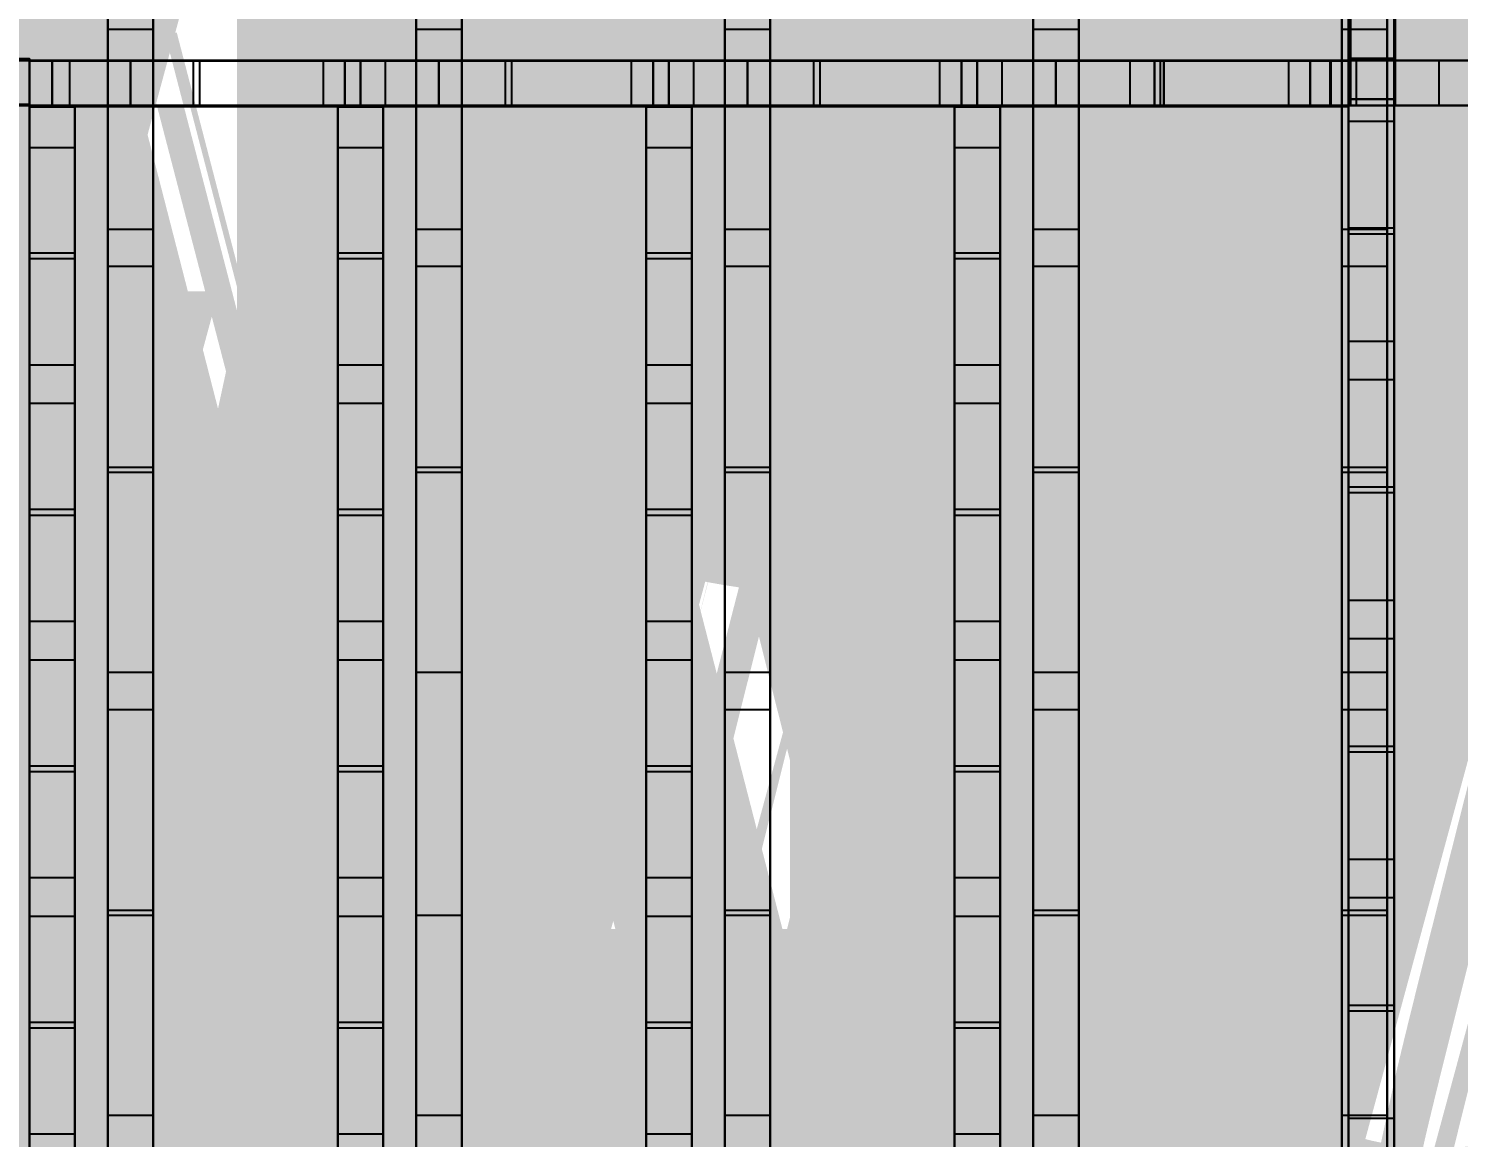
# Model space of a CAD drawing. Header units: inches. Extents: x 29 to 716, y 7 to 470.
# Drawn here: x 198.5 to 309.7, y 203.9 to 290.3 of the extents above; entities that cross this region are included whole.
import ezdxf

# ---------------------------------------------------------------- set-up
doc = ezdxf.new("R2010")
doc.units = ezdxf.units.IN
doc.header["$MEASUREMENT"] = 0
for name, color, linetype in [('FT2', 8, 'CONTINUOUS'), ('RT2', 7, 'CONTINUOUS'), ('W1', 5, 'CONTINUOUS'), ('W2', 5, 'CONTINUOUS')]:
    doc.layers.add(name, color=color, linetype=linetype)

msp = doc.modelspace()

# ---------------------------------------------------------------- linework, layer by layer
at = {"layer": 'FT2'}
for points in [[(304.73, 81.28, 112), (304.73, 344.14, 112), (301.19, 344.14, 112), (301.19, 81.28, 112)], [(301.19, 81.28, 112), (301.19, 344.14, 112), (301.19, 344.14, 110.54), (301.19, 81.28, 110.54)], [(301.19, 81.28, 96), (301.19, 344.14, 96), (304.73, 344.14, 96), (304.73, 81.28, 96)], [(301.19, 81.28, 96), (301.19, 81.28, 97.46), (301.19, 344.14, 97.46), (301.19, 344.14, 96)], [(304.73, 81.28, 112), (304.73, 81.28, 110.54), (304.73, 344.14, 110.54), (304.73, 344.14, 112)], [(304.73, 81.28, 96), (304.73, 344.14, 96), (304.73, 344.14, 97.46), (304.73, 81.28, 97.46)], [(304.73, 287.96, 112), (304.73, 295.48, 96.64), (301.19, 295.48, 96.64), (301.19, 287.96, 112)], [(301.19, 287.96, 112), (301.19, 295.48, 96.64), (301.19, 294.17, 96), (301.19, 286.65, 111.36)], [(304.73, 287.96, 112), (304.73, 286.65, 111.36), (304.73, 294.17, 96), (304.73, 295.48, 96.64)], [(141.89, 284.35, 112), (198.53, 284.35, 112), (198.53, 287.9, 112), (141.89, 287.9, 112)], [(141.89, 287.9, 112), (198.53, 287.9, 112), (198.53, 287.9, 110.54), (141.89, 287.9, 110.54)], [(141.89, 287.9, 96), (198.53, 287.9, 96), (198.53, 284.35, 96), (141.89, 284.35, 96)], [(141.89, 287.9, 96), (141.89, 287.9, 97.46), (198.53, 287.9, 97.46), (198.53, 287.9, 96)], [(198.53, 287.9, 96.04), (197.07, 287.9, 96.04), (197.07, 287.9, 111.96), (198.53, 287.9, 111.96)], [(198.53, 287.9, 96.04), (198.53, 287.9, 111.96), (198.53, 284.35, 111.96), (198.53, 284.35, 96.04)], [(198.53, 284.19, 112), (301.19, 284.19, 112), (301.19, 287.74, 112), (198.53, 287.74, 112)], [(198.53, 287.74, 112), (301.19, 287.74, 112), (301.19, 287.74, 110.54), (198.53, 287.74, 110.54)], [(198.53, 287.74, 96), (301.19, 287.74, 96), (301.19, 284.19, 96), (198.53, 284.19, 96)], [(198.53, 287.74, 96), (198.53, 287.74, 97.46), (301.19, 287.74, 97.46), (301.19, 287.74, 96)], [(198.53, 284.19, 96.04), (198.53, 284.19, 111.96), (198.53, 287.74, 111.96), (198.53, 287.74, 96.04)], [(198.53, 287.74, 96.04), (198.53, 287.74, 111.96), (199.99, 287.74, 111.96), (199.99, 287.74, 96.04)], [(201.66, 287.74, 112), (211.3, 287.74, 96.78), (210.07, 287.74, 96), (200.43, 287.74, 111.22)], [(201.66, 284.19, 112), (211.3, 284.19, 96.78), (211.3, 287.74, 96.78), (201.66, 287.74, 112)], [(211.77, 284.19, 96.78), (221.41, 284.19, 112), (221.41, 287.74, 112), (211.77, 287.74, 96.78)], [(211.77, 287.74, 96.78), (221.41, 287.74, 112), (222.64, 287.74, 111.22), (213, 287.74, 96)], [(223.08, 287.74, 111.96), (223.08, 287.74, 96.04), (223.08, 284.19, 96.04), (223.08, 284.19, 111.96)], [(223.08, 287.74, 111.96), (224.54, 287.74, 111.96), (224.54, 287.74, 96.04), (223.08, 287.74, 96.04)], [(226.22, 287.74, 112), (235.57, 287.74, 96.76), (234.33, 287.74, 96), (224.98, 287.74, 111.24)], [(226.22, 284.19, 112), (235.57, 284.19, 96.76), (235.57, 287.74, 96.76), (226.22, 287.74, 112)], [(236.05, 284.19, 96.76), (245.39, 284.19, 112), (245.39, 287.74, 112), (236.05, 287.74, 96.76)], [(236.05, 287.74, 96.76), (245.39, 287.74, 112), (246.64, 287.74, 111.24), (237.29, 287.74, 96)], [(247.08, 287.74, 111.96), (247.08, 287.74, 96.04), (247.08, 284.19, 96.04), (247.08, 284.19, 111.96)], [(247.08, 287.74, 111.96), (248.54, 287.74, 111.96), (248.54, 287.74, 96.04), (247.08, 287.74, 96.04)], [(250.22, 287.74, 112), (259.57, 287.74, 96.76), (258.33, 287.74, 96), (248.98, 287.74, 111.24)], [(250.22, 284.19, 112), (259.57, 284.19, 96.76), (259.57, 287.74, 96.76), (250.22, 287.74, 112)], [(260.05, 284.19, 96.76), (269.39, 284.19, 112), (269.39, 287.74, 112), (260.05, 287.74, 96.76)], [(260.05, 287.74, 96.76), (269.39, 287.74, 112), (270.64, 287.74, 111.24), (261.29, 287.74, 96)], [(271.08, 287.74, 111.96), (271.08, 287.74, 96.04), (271.08, 284.19, 96.04), (271.08, 284.19, 111.96)], [(271.08, 287.74, 111.96), (272.54, 287.74, 111.96), (272.54, 287.74, 96.04), (271.08, 287.74, 96.04)], [(274.2, 287.74, 112), (284.2, 287.74, 96.8), (282.98, 287.74, 96), (272.98, 287.74, 111.2)], [(274.2, 284.19, 112), (284.2, 284.19, 96.8), (284.2, 287.74, 96.8), (274.2, 287.74, 112)], [(286.1, 287.74, 96.04), (284.64, 287.74, 96.04), (284.64, 287.74, 111.96), (286.1, 287.74, 111.96)], [(286.1, 287.74, 96.04), (286.1, 287.74, 111.96), (286.1, 284.19, 111.96), (286.1, 284.19, 96.04)], [(286.54, 284.19, 96.8), (296.54, 284.19, 112), (296.54, 287.74, 112), (286.54, 287.74, 96.8)], [(286.54, 287.74, 96.8), (296.54, 287.74, 112), (297.76, 287.74, 111.2), (287.76, 287.74, 96)], [(298.2, 287.74, 111.96), (298.2, 287.74, 96.04), (298.2, 284.19, 96.04), (298.2, 284.19, 111.96)], [(298.2, 287.74, 111.96), (299.66, 287.74, 111.96), (299.66, 287.74, 96.04), (298.2, 287.74, 96.04)], [(301.19, 287.74, 96.04), (299.73, 287.74, 96.04), (299.73, 287.74, 111.96), (301.19, 287.74, 111.96)], [(301.19, 287.74, 96.04), (301.19, 287.74, 111.96), (301.19, 284.19, 111.96), (301.19, 284.19, 96.04)], [(301.19, 284.75, 111.96), (301.19, 286.2, 111.96), (301.19, 286.2, 96.04), (301.19, 284.75, 96.04)], [(304.73, 284.75, 111.96), (304.73, 284.75, 96.04), (304.73, 286.2, 96.04), (304.73, 286.2, 111.96)], [(141.89, 284.35, 112), (141.89, 284.35, 110.54), (198.53, 284.35, 110.54), (198.53, 284.35, 112)], [(141.89, 284.35, 96), (198.53, 284.35, 96), (198.53, 284.35, 97.46), (141.89, 284.35, 97.46)], [(198.53, 284.35, 96.04), (198.53, 284.35, 111.96), (197.07, 284.35, 111.96), (197.07, 284.35, 96.04)], [(198.53, 284.19, 112), (198.53, 284.19, 110.54), (301.19, 284.19, 110.54), (301.19, 284.19, 112)], [(198.53, 284.19, 96), (301.19, 284.19, 96), (301.19, 284.19, 97.46), (198.53, 284.19, 97.46)], [(198.53, 284.19, 96.04), (199.99, 284.19, 96.04), (199.99, 284.19, 111.96), (198.53, 284.19, 111.96)], [(202.07, 81.28, 112), (202.07, 284.16, 112), (198.53, 284.16, 112), (198.53, 81.28, 112)], [(198.53, 81.28, 112), (198.53, 284.16, 112), (198.53, 284.16, 110.54), (198.53, 81.28, 110.54)], [(198.53, 81.28, 96), (198.53, 284.16, 96), (202.07, 284.16, 96), (202.07, 81.28, 96)], [(198.53, 81.28, 96), (198.53, 81.28, 97.46), (198.53, 284.16, 97.46), (198.53, 284.16, 96)], [(198.53, 284.16, 96.04), (198.53, 284.16, 111.96), (202.07, 284.16, 111.96), (202.07, 284.16, 96.04)], [(198.53, 284.16, 96.04), (198.53, 282.7, 96.04), (198.53, 282.7, 111.96), (198.53, 284.16, 111.96)], [(201.66, 284.19, 112), (200.43, 284.19, 111.22), (210.07, 284.19, 96), (211.3, 284.19, 96.78)], [(202.07, 81.28, 112), (202.07, 81.28, 110.54), (202.07, 284.16, 110.54), (202.07, 284.16, 112)], [(202.07, 81.28, 96), (202.07, 284.16, 96), (202.07, 284.16, 97.46), (202.07, 81.28, 97.46)], [(202.07, 284.16, 96.04), (202.07, 284.16, 111.96), (202.07, 282.7, 111.96), (202.07, 282.7, 96.04)], [(211.77, 284.19, 96.78), (213, 284.19, 96), (222.64, 284.19, 111.22), (221.41, 284.19, 112)], [(226.07, 81.28, 112), (226.07, 284.16, 112), (222.53, 284.16, 112), (222.53, 81.28, 112)], [(222.53, 81.28, 112), (222.53, 284.16, 112), (222.53, 284.16, 110.54), (222.53, 81.28, 110.54)], [(222.53, 81.28, 96), (222.53, 284.16, 96), (226.07, 284.16, 96), (226.07, 81.28, 96)], [(222.53, 81.28, 96), (222.53, 81.28, 97.46), (222.53, 284.16, 97.46), (222.53, 284.16, 96)], [(222.53, 284.16, 96.04), (222.53, 284.16, 111.96), (226.07, 284.16, 111.96), (226.07, 284.16, 96.04)], [(222.53, 284.16, 96.04), (222.53, 282.7, 96.04), (222.53, 282.7, 111.96), (222.53, 284.16, 111.96)], [(223.08, 284.19, 111.96), (223.08, 284.19, 96.04), (224.54, 284.19, 96.04), (224.54, 284.19, 111.96)], [(226.22, 284.19, 112), (224.98, 284.19, 111.24), (234.33, 284.19, 96), (235.57, 284.19, 96.76)], [(226.07, 81.28, 112), (226.07, 81.28, 110.54), (226.07, 284.16, 110.54), (226.07, 284.16, 112)], [(226.07, 81.28, 96), (226.07, 284.16, 96), (226.07, 284.16, 97.46), (226.07, 81.28, 97.46)], [(226.07, 284.16, 96.04), (226.07, 284.16, 111.96), (226.07, 282.7, 111.96), (226.07, 282.7, 96.04)], [(236.05, 284.19, 96.76), (237.29, 284.19, 96), (246.64, 284.19, 111.24), (245.39, 284.19, 112)], [(250.07, 81.28, 112), (250.07, 284.16, 112), (246.53, 284.16, 112), (246.53, 81.28, 112)], [(246.53, 81.28, 112), (246.53, 284.16, 112), (246.53, 284.16, 110.54), (246.53, 81.28, 110.54)], [(246.53, 81.28, 96), (246.53, 284.16, 96), (250.07, 284.16, 96), (250.07, 81.28, 96)], [(246.53, 81.28, 96), (246.53, 81.28, 97.46), (246.53, 284.16, 97.46), (246.53, 284.16, 96)], [(246.53, 284.16, 96.04), (246.53, 284.16, 111.96), (250.07, 284.16, 111.96), (250.07, 284.16, 96.04)], [(246.53, 284.16, 96.04), (246.53, 282.7, 96.04), (246.53, 282.7, 111.96), (246.53, 284.16, 111.96)], [(247.08, 284.19, 111.96), (247.08, 284.19, 96.04), (248.54, 284.19, 96.04), (248.54, 284.19, 111.96)], [(250.22, 284.19, 112), (248.98, 284.19, 111.24), (258.33, 284.19, 96), (259.57, 284.19, 96.76)], [(250.07, 81.28, 112), (250.07, 81.28, 110.54), (250.07, 284.16, 110.54), (250.07, 284.16, 112)], [(250.07, 81.28, 96), (250.07, 284.16, 96), (250.07, 284.16, 97.46), (250.07, 81.28, 97.46)], [(250.07, 284.16, 96.04), (250.07, 284.16, 111.96), (250.07, 282.7, 111.96), (250.07, 282.7, 96.04)], [(260.05, 284.19, 96.76), (261.29, 284.19, 96), (270.64, 284.19, 111.24), (269.39, 284.19, 112)], [(274.07, 81.28, 112), (274.07, 284.16, 112), (270.53, 284.16, 112), (270.53, 81.28, 112)], [(270.53, 81.28, 112), (270.53, 284.16, 112), (270.53, 284.16, 110.54), (270.53, 81.28, 110.54)], [(270.53, 81.28, 96), (270.53, 284.16, 96), (274.07, 284.16, 96), (274.07, 81.28, 96)], [(270.53, 81.28, 96), (270.53, 81.28, 97.46), (270.53, 284.16, 97.46), (270.53, 284.16, 96)], [(270.53, 284.16, 96.04), (270.53, 284.16, 111.96), (274.07, 284.16, 111.96), (274.07, 284.16, 96.04)], [(270.53, 284.16, 96.04), (270.53, 282.7, 96.04), (270.53, 282.7, 111.96), (270.53, 284.16, 111.96)], [(271.08, 284.19, 111.96), (271.08, 284.19, 96.04), (272.54, 284.19, 96.04), (272.54, 284.19, 111.96)], [(274.2, 284.19, 112), (272.98, 284.19, 111.2), (282.98, 284.19, 96), (284.2, 284.19, 96.8)], [(274.07, 81.28, 112), (274.07, 81.28, 110.54), (274.07, 284.16, 110.54), (274.07, 284.16, 112)], [(274.07, 81.28, 96), (274.07, 284.16, 96), (274.07, 284.16, 97.46), (274.07, 81.28, 97.46)], [(274.07, 284.16, 96.04), (274.07, 284.16, 111.96), (274.07, 282.7, 111.96), (274.07, 282.7, 96.04)], [(286.1, 284.19, 96.04), (286.1, 284.19, 111.96), (284.64, 284.19, 111.96), (284.64, 284.19, 96.04)], [(286.54, 284.19, 96.8), (287.76, 284.19, 96), (297.76, 284.19, 111.2), (296.54, 284.19, 112)], [(298.2, 284.19, 111.96), (298.2, 284.19, 96.04), (299.66, 284.19, 96.04), (299.66, 284.19, 111.96)], [(301.19, 284.19, 96.04), (301.19, 284.19, 111.96), (299.73, 284.19, 111.96), (299.73, 284.19, 96.04)], [(301.19, 284.75, 111.96), (301.19, 284.75, 96.04), (304.73, 284.75, 96.04), (304.73, 284.75, 111.96)], [(301.19, 274.74, 96.69), (301.19, 283.02, 112), (301.19, 284.3, 111.31), (301.19, 276.02, 96)], [(304.73, 274.74, 96.69), (304.73, 276.02, 96), (304.73, 284.3, 111.31), (304.73, 283.02, 112)], [(304.73, 274.74, 96.69), (304.73, 283.02, 112), (301.19, 283.02, 112), (301.19, 274.74, 96.69)], [(198.53, 272.8, 96.69), (198.53, 280.97, 112), (198.53, 282.25, 111.31), (198.53, 274.08, 96)], [(202.07, 272.8, 96.69), (202.07, 274.08, 96), (202.07, 282.25, 111.31), (202.07, 280.97, 112)], [(222.53, 272.8, 96.69), (222.53, 280.97, 112), (222.53, 282.25, 111.31), (222.53, 274.08, 96)], [(226.07, 272.8, 96.69), (226.07, 274.08, 96), (226.07, 282.25, 111.31), (226.07, 280.97, 112)], [(246.53, 272.8, 96.69), (246.53, 280.97, 112), (246.53, 282.25, 111.31), (246.53, 274.08, 96)], [(250.07, 272.8, 96.69), (250.07, 274.08, 96), (250.07, 282.25, 111.31), (250.07, 280.97, 112)], [(270.53, 272.8, 96.69), (270.53, 280.97, 112), (270.53, 282.25, 111.31), (270.53, 274.08, 96)], [(274.07, 272.8, 96.69), (274.07, 274.08, 96), (274.07, 282.25, 111.31), (274.07, 280.97, 112)], [(202.07, 272.8, 96.69), (202.07, 280.97, 112), (198.53, 280.97, 112), (198.53, 272.8, 96.69)], [(226.07, 272.8, 96.69), (226.07, 280.97, 112), (222.53, 280.97, 112), (222.53, 272.8, 96.69)], [(250.07, 272.8, 96.69), (250.07, 280.97, 112), (246.53, 280.97, 112), (246.53, 272.8, 96.69)], [(274.07, 272.8, 96.69), (274.07, 280.97, 112), (270.53, 280.97, 112), (270.53, 272.8, 96.69)], [(304.73, 265.93, 112), (304.73, 274.26, 96.7), (301.19, 274.26, 96.7), (301.19, 265.93, 112)], [(301.19, 265.93, 112), (301.19, 274.26, 96.7), (301.19, 272.98, 96), (301.19, 264.65, 111.3)], [(304.73, 265.93, 112), (304.73, 264.65, 111.3), (304.73, 272.98, 96), (304.73, 274.26, 96.7)], [(202.07, 264.09, 112), (202.07, 272.32, 96.69), (198.53, 272.32, 96.69), (198.53, 264.09, 112)], [(198.53, 264.09, 112), (198.53, 272.32, 96.69), (198.53, 271.03, 96), (198.53, 262.81, 111.31)], [(202.07, 264.09, 112), (202.07, 262.81, 111.31), (202.07, 271.03, 96), (202.07, 272.32, 96.69)], [(226.07, 264.09, 112), (226.07, 272.32, 96.69), (222.53, 272.32, 96.69), (222.53, 264.09, 112)], [(222.53, 264.09, 112), (222.53, 272.32, 96.69), (222.53, 271.03, 96), (222.53, 262.81, 111.31)], [(226.07, 264.09, 112), (226.07, 262.81, 111.31), (226.07, 271.03, 96), (226.07, 272.32, 96.69)], [(250.07, 264.09, 112), (250.07, 272.32, 96.69), (246.53, 272.32, 96.69), (246.53, 264.09, 112)], [(246.53, 264.09, 112), (246.53, 272.32, 96.69), (246.53, 271.03, 96), (246.53, 262.81, 111.31)], [(250.07, 264.09, 112), (250.07, 262.81, 111.31), (250.07, 271.03, 96), (250.07, 272.32, 96.69)], [(274.07, 264.09, 112), (274.07, 272.32, 96.69), (270.53, 272.32, 96.69), (270.53, 264.09, 112)], [(270.53, 264.09, 112), (270.53, 272.32, 96.69), (270.53, 271.03, 96), (270.53, 262.81, 111.31)], [(274.07, 264.09, 112), (274.07, 262.81, 111.31), (274.07, 271.03, 96), (274.07, 272.32, 96.69)], [(301.19, 254.57, 96.7), (301.19, 262.91, 112), (301.19, 264.18, 111.3), (301.19, 255.85, 96)], [(304.73, 254.57, 96.7), (304.73, 255.85, 96), (304.73, 264.18, 111.3), (304.73, 262.91, 112)], [(304.73, 254.57, 96.7), (304.73, 262.91, 112), (301.19, 262.91, 112), (301.19, 254.57, 96.7)], [(198.53, 252.83, 96.69), (198.53, 261.06, 112), (198.53, 262.34, 111.31), (198.53, 254.11, 96)], [(202.07, 252.83, 96.69), (202.07, 254.11, 96), (202.07, 262.34, 111.31), (202.07, 261.06, 112)], [(222.53, 252.83, 96.69), (222.53, 261.06, 112), (222.53, 262.34, 111.31), (222.53, 254.11, 96)], [(226.07, 252.83, 96.69), (226.07, 254.11, 96), (226.07, 262.34, 111.31), (226.07, 261.06, 112)], [(246.53, 252.83, 96.69), (246.53, 261.06, 112), (246.53, 262.34, 111.31), (246.53, 254.11, 96)], [(250.07, 252.83, 96.69), (250.07, 254.11, 96), (250.07, 262.34, 111.31), (250.07, 261.06, 112)], [(270.53, 252.83, 96.69), (270.53, 261.06, 112), (270.53, 262.34, 111.31), (270.53, 254.11, 96)], [(274.07, 252.83, 96.69), (274.07, 254.11, 96), (274.07, 262.34, 111.31), (274.07, 261.06, 112)], [(202.07, 252.83, 96.69), (202.07, 261.06, 112), (198.53, 261.06, 112), (198.53, 252.83, 96.69)], [(226.07, 252.83, 96.69), (226.07, 261.06, 112), (222.53, 261.06, 112), (222.53, 252.83, 96.69)], [(250.07, 252.83, 96.69), (250.07, 261.06, 112), (246.53, 261.06, 112), (246.53, 252.83, 96.69)], [(274.07, 252.83, 96.69), (274.07, 261.06, 112), (270.53, 261.06, 112), (270.53, 252.83, 96.69)], [(304.73, 245.76, 112), (304.73, 254.1, 96.7), (301.19, 254.1, 96.7), (301.19, 245.76, 112)], [(301.19, 245.76, 112), (301.19, 254.1, 96.7), (301.19, 252.82, 96), (301.19, 244.48, 111.3)], [(304.73, 245.76, 112), (304.73, 244.48, 111.3), (304.73, 252.82, 96), (304.73, 254.1, 96.7)], [(202.07, 244.13, 112), (202.07, 252.36, 96.69), (198.53, 252.36, 96.69), (198.53, 244.13, 112)], [(198.53, 244.13, 112), (198.53, 252.36, 96.69), (198.53, 251.07, 96), (198.53, 242.85, 111.31)], [(202.07, 244.13, 112), (202.07, 242.85, 111.31), (202.07, 251.07, 96), (202.07, 252.36, 96.69)], [(226.07, 244.13, 112), (226.07, 252.36, 96.69), (222.53, 252.36, 96.69), (222.53, 244.13, 112)], [(222.53, 244.13, 112), (222.53, 252.36, 96.69), (222.53, 251.07, 96), (222.53, 242.85, 111.31)], [(226.07, 244.13, 112), (226.07, 242.85, 111.31), (226.07, 251.07, 96), (226.07, 252.36, 96.69)], [(250.07, 244.13, 112), (250.07, 252.36, 96.69), (246.53, 252.36, 96.69), (246.53, 244.13, 112)], [(246.53, 244.13, 112), (246.53, 252.36, 96.69), (246.53, 251.07, 96), (246.53, 242.85, 111.31)], [(250.07, 244.13, 112), (250.07, 242.85, 111.31), (250.07, 251.07, 96), (250.07, 252.36, 96.69)], [(274.07, 244.13, 112), (274.07, 252.36, 96.69), (270.53, 252.36, 96.69), (270.53, 244.13, 112)], [(270.53, 244.13, 112), (270.53, 252.36, 96.69), (270.53, 251.07, 96), (270.53, 242.85, 111.31)], [(274.07, 244.13, 112), (274.07, 242.85, 111.31), (274.07, 251.07, 96), (274.07, 252.36, 96.69)], [(301.19, 234.4, 96.7), (301.19, 242.74, 112), (301.19, 244.01, 111.3), (301.19, 235.68, 96)], [(304.73, 234.4, 96.7), (304.73, 235.68, 96), (304.73, 244.01, 111.3), (304.73, 242.74, 112)], [(304.73, 234.4, 96.7), (304.73, 242.74, 112), (301.19, 242.74, 112), (301.19, 234.4, 96.7)], [(198.53, 232.86, 96.69), (198.53, 241.09, 112), (198.53, 242.38, 111.31), (198.53, 234.15, 96)], [(202.07, 232.86, 96.69), (202.07, 234.15, 96), (202.07, 242.38, 111.31), (202.07, 241.09, 112)], [(222.53, 232.86, 96.69), (222.53, 241.09, 112), (222.53, 242.38, 111.31), (222.53, 234.15, 96)], [(226.07, 232.86, 96.69), (226.07, 234.15, 96), (226.07, 242.38, 111.31), (226.07, 241.09, 112)], [(246.53, 232.86, 96.69), (246.53, 241.09, 112), (246.53, 242.38, 111.31), (246.53, 234.15, 96)], [(250.07, 232.86, 96.69), (250.07, 234.15, 96), (250.07, 242.38, 111.31), (250.07, 241.09, 112)], [(270.53, 232.86, 96.69), (270.53, 241.09, 112), (270.53, 242.38, 111.31), (270.53, 234.15, 96)], [(274.07, 232.86, 96.69), (274.07, 234.15, 96), (274.07, 242.38, 111.31), (274.07, 241.09, 112)], [(202.07, 232.86, 96.69), (202.07, 241.09, 112), (198.53, 241.09, 112), (198.53, 232.86, 96.69)], [(226.07, 232.86, 96.69), (226.07, 241.09, 112), (222.53, 241.09, 112), (222.53, 232.86, 96.69)], [(250.07, 232.86, 96.69), (250.07, 241.09, 112), (246.53, 241.09, 112), (246.53, 232.86, 96.69)], [(274.07, 232.86, 96.69), (274.07, 241.09, 112), (270.53, 241.09, 112), (270.53, 232.86, 96.69)], [(304.73, 225.59, 112), (304.73, 233.93, 96.7), (301.19, 233.93, 96.7), (301.19, 225.59, 112)], [(301.19, 225.59, 112), (301.19, 233.93, 96.7), (301.19, 232.65, 96), (301.19, 224.31, 111.3)], [(304.73, 225.59, 112), (304.73, 224.31, 111.3), (304.73, 232.65, 96), (304.73, 233.93, 96.7)], [(202.07, 224.16, 112), (202.07, 232.39, 96.69), (198.53, 232.39, 96.69), (198.53, 224.16, 112)], [(198.53, 224.16, 112), (198.53, 232.39, 96.69), (198.53, 231.11, 96), (198.53, 222.88, 111.31)], [(202.07, 224.16, 112), (202.07, 222.88, 111.31), (202.07, 231.11, 96), (202.07, 232.39, 96.69)], [(226.07, 224.16, 112), (226.07, 232.39, 96.69), (222.53, 232.39, 96.69), (222.53, 224.16, 112)], [(222.53, 224.16, 112), (222.53, 232.39, 96.69), (222.53, 231.11, 96), (222.53, 222.88, 111.31)], [(226.07, 224.16, 112), (226.07, 222.88, 111.31), (226.07, 231.11, 96), (226.07, 232.39, 96.69)], [(250.07, 224.16, 112), (250.07, 232.39, 96.69), (246.53, 232.39, 96.69), (246.53, 224.16, 112)], [(246.53, 224.16, 112), (246.53, 232.39, 96.69), (246.53, 231.11, 96), (246.53, 222.88, 111.31)], [(250.07, 224.16, 112), (250.07, 222.88, 111.31), (250.07, 231.11, 96), (250.07, 232.39, 96.69)], [(274.07, 224.16, 112), (274.07, 232.39, 96.69), (270.53, 232.39, 96.69), (270.53, 224.16, 112)], [(270.53, 224.16, 112), (270.53, 232.39, 96.69), (270.53, 231.11, 96), (270.53, 222.88, 111.31)], [(274.07, 224.16, 112), (274.07, 222.88, 111.31), (274.07, 231.11, 96), (274.07, 232.39, 96.69)], [(301.19, 214.23, 96.7), (301.19, 222.57, 112), (301.19, 223.84, 111.3), (301.19, 215.51, 96)], [(304.73, 214.23, 96.7), (304.73, 215.51, 96), (304.73, 223.84, 111.3), (304.73, 222.57, 112)], [(304.73, 214.23, 96.7), (304.73, 222.57, 112), (301.19, 222.57, 112), (301.19, 214.23, 96.7)], [(198.53, 212.9, 96.69), (198.53, 221.13, 112), (198.53, 222.41, 111.31), (198.53, 214.18, 96)], [(202.07, 212.9, 96.69), (202.07, 214.18, 96), (202.07, 222.41, 111.31), (202.07, 221.13, 112)], [(222.53, 212.9, 96.69), (222.53, 221.13, 112), (222.53, 222.41, 111.31), (222.53, 214.18, 96)], [(226.07, 212.9, 96.69), (226.07, 214.18, 96), (226.07, 222.41, 111.31), (226.07, 221.13, 112)], [(246.53, 212.9, 96.69), (246.53, 221.13, 112), (246.53, 222.41, 111.31), (246.53, 214.18, 96)], [(250.07, 212.9, 96.69), (250.07, 214.18, 96), (250.07, 222.41, 111.31), (250.07, 221.13, 112)], [(270.53, 212.9, 96.69), (270.53, 221.13, 112), (270.53, 222.41, 111.31), (270.53, 214.18, 96)], [(274.07, 212.9, 96.69), (274.07, 214.18, 96), (274.07, 222.41, 111.31), (274.07, 221.13, 112)], [(202.07, 212.9, 96.69), (202.07, 221.13, 112), (198.53, 221.13, 112), (198.53, 212.9, 96.69)], [(226.07, 212.9, 96.69), (226.07, 221.13, 112), (222.53, 221.13, 112), (222.53, 212.9, 96.69)], [(250.07, 212.9, 96.69), (250.07, 221.13, 112), (246.53, 221.13, 112), (246.53, 212.9, 96.69)], [(274.07, 212.9, 96.69), (274.07, 221.13, 112), (270.53, 221.13, 112), (270.53, 212.9, 96.69)], [(304.73, 205.42, 112), (304.73, 213.76, 96.7), (301.19, 213.76, 96.7), (301.19, 205.42, 112)], [(301.19, 205.42, 112), (301.19, 213.76, 96.7), (301.19, 212.48, 96), (301.19, 204.14, 111.3)], [(304.73, 205.42, 112), (304.73, 204.14, 111.3), (304.73, 212.48, 96), (304.73, 213.76, 96.7)], [(202.07, 204.2, 112), (202.07, 212.43, 96.69), (198.53, 212.43, 96.69), (198.53, 204.2, 112)], [(198.53, 204.2, 112), (198.53, 212.43, 96.69), (198.53, 211.14, 96), (198.53, 202.92, 111.31)], [(202.07, 204.2, 112), (202.07, 202.92, 111.31), (202.07, 211.14, 96), (202.07, 212.43, 96.69)], [(226.07, 204.2, 112), (226.07, 212.43, 96.69), (222.53, 212.43, 96.69), (222.53, 204.2, 112)], [(222.53, 204.2, 112), (222.53, 212.43, 96.69), (222.53, 211.14, 96), (222.53, 202.92, 111.31)], [(226.07, 204.2, 112), (226.07, 202.92, 111.31), (226.07, 211.14, 96), (226.07, 212.43, 96.69)], [(250.07, 204.2, 112), (250.07, 212.43, 96.69), (246.53, 212.43, 96.69), (246.53, 204.2, 112)], [(246.53, 204.2, 112), (246.53, 212.43, 96.69), (246.53, 211.14, 96), (246.53, 202.92, 111.31)], [(250.07, 204.2, 112), (250.07, 202.92, 111.31), (250.07, 211.14, 96), (250.07, 212.43, 96.69)], [(274.07, 204.2, 112), (274.07, 212.43, 96.69), (270.53, 212.43, 96.69), (270.53, 204.2, 112)], [(270.53, 204.2, 112), (270.53, 212.43, 96.69), (270.53, 211.14, 96), (270.53, 202.92, 111.31)], [(274.07, 204.2, 112), (274.07, 202.92, 111.31), (274.07, 211.14, 96), (274.07, 212.43, 96.69)]]:
    msp.add_3dface(points, dxfattribs=at)
at = {"layer": 'RT2'}
for points in [[(204.62, 377.81, 223.5), (204.62, 6.78, 238.98), (208.17, 6.78, 238.98), (208.17, 377.81, 223.5)], [(204.62, 377.81, 223.5), (204.62, 377.74, 222.04), (204.62, 6.72, 237.53), (204.62, 6.78, 238.98)], [(208.17, 377.81, 223.5), (208.17, 6.78, 238.98), (208.17, 6.72, 237.53), (208.17, 377.74, 222.04)], [(228.63, 377.81, 223.5), (228.63, 6.78, 238.98), (232.17, 6.78, 238.98), (232.17, 377.81, 223.5)], [(228.63, 377.81, 223.5), (228.63, 377.74, 222.04), (228.63, 6.72, 237.53), (228.63, 6.78, 238.98)], [(232.17, 377.81, 223.5), (232.17, 6.78, 238.98), (232.17, 6.72, 237.53), (232.17, 377.74, 222.04)], [(252.64, 377.81, 223.5), (252.64, 6.78, 238.98), (256.18, 6.78, 238.98), (256.18, 377.81, 223.5)], [(252.64, 377.81, 223.5), (252.64, 377.74, 222.04), (252.64, 6.72, 237.53), (252.64, 6.78, 238.98)], [(256.18, 377.81, 223.5), (256.18, 6.78, 238.98), (256.18, 6.72, 237.53), (256.18, 377.74, 222.04)], [(276.65, 377.81, 223.5), (276.65, 6.78, 238.98), (280.19, 6.78, 238.98), (280.19, 377.81, 223.5)], [(276.65, 377.81, 223.5), (276.65, 377.74, 222.04), (276.65, 6.72, 237.53), (276.65, 6.78, 238.98)], [(280.19, 377.81, 223.5), (280.19, 6.78, 238.98), (280.19, 6.72, 237.53), (280.19, 377.74, 222.04)], [(300.66, 377.81, 223.5), (300.66, 6.78, 238.98), (304.2, 6.78, 238.98), (304.2, 377.81, 223.5)], [(300.66, 377.81, 223.5), (300.66, 377.74, 222.04), (300.66, 6.72, 237.53), (300.66, 6.78, 238.98)], [(304.2, 377.81, 223.5), (304.2, 6.78, 238.98), (304.2, 6.72, 237.53), (304.2, 377.74, 222.04)], [(204.62, 344.31, 208.79), (204.62, 81.28, 219.77), (204.62, 81.34, 221.23), (204.62, 344.37, 210.25)], [(208.17, 344.31, 208.79), (208.17, 81.28, 219.77), (204.62, 81.28, 219.77), (204.62, 344.31, 208.79)], [(208.17, 344.31, 208.79), (208.17, 344.37, 210.25), (208.17, 81.34, 221.23), (208.17, 81.28, 219.77)], [(228.63, 344.31, 208.79), (228.63, 81.28, 219.77), (228.63, 81.34, 221.23), (228.63, 344.37, 210.25)], [(232.17, 344.31, 208.79), (232.17, 81.28, 219.77), (228.63, 81.28, 219.77), (228.63, 344.31, 208.79)], [(232.17, 344.31, 208.79), (232.17, 344.37, 210.25), (232.17, 81.34, 221.23), (232.17, 81.28, 219.77)], [(252.64, 344.31, 208.79), (252.64, 81.28, 219.77), (252.64, 81.34, 221.23), (252.64, 344.37, 210.25)], [(256.18, 344.31, 208.79), (256.18, 81.28, 219.77), (252.64, 81.28, 219.77), (252.64, 344.31, 208.79)], [(256.18, 344.31, 208.79), (256.18, 344.37, 210.25), (256.18, 81.34, 221.23), (256.18, 81.28, 219.77)], [(276.65, 344.31, 208.79), (276.65, 81.28, 219.77), (276.65, 81.34, 221.23), (276.65, 344.37, 210.25)], [(280.19, 344.31, 208.79), (280.19, 81.28, 219.77), (276.65, 81.28, 219.77), (276.65, 344.31, 208.79)], [(280.19, 344.31, 208.79), (280.19, 344.37, 210.25), (280.19, 81.34, 221.23), (280.19, 81.28, 219.77)], [(300.66, 344.31, 208.79), (300.66, 81.28, 219.77), (300.66, 81.34, 221.23), (300.66, 344.37, 210.25)], [(304.2, 344.31, 208.79), (304.2, 81.28, 219.77), (300.66, 81.28, 219.77), (300.66, 344.31, 208.79)], [(304.2, 344.31, 208.79), (304.2, 344.37, 210.25), (304.2, 81.34, 221.23), (304.2, 81.28, 219.77)], [(204.62, 290.19, 212.39), (204.62, 274.64, 227.8), (208.17, 274.64, 227.8), (208.17, 290.19, 212.39)], [(204.62, 290.19, 212.39), (204.62, 289.16, 211.36), (204.62, 273.61, 226.77), (204.62, 274.64, 227.8)], [(208.17, 290.19, 212.39), (208.17, 274.64, 227.8), (208.17, 273.61, 226.77), (208.17, 289.16, 211.36)], [(228.63, 290.19, 212.39), (228.63, 274.64, 227.8), (232.17, 274.64, 227.8), (232.17, 290.19, 212.39)], [(228.63, 290.19, 212.39), (228.63, 289.16, 211.36), (228.63, 273.61, 226.77), (228.63, 274.64, 227.8)], [(232.17, 290.19, 212.39), (232.17, 274.64, 227.8), (232.17, 273.61, 226.77), (232.17, 289.16, 211.36)], [(252.64, 290.19, 212.39), (252.64, 274.64, 227.8), (256.18, 274.64, 227.8), (256.18, 290.19, 212.39)], [(252.64, 290.19, 212.39), (252.64, 289.16, 211.36), (252.64, 273.61, 226.77), (252.64, 274.64, 227.8)], [(256.18, 290.19, 212.39), (256.18, 274.64, 227.8), (256.18, 273.61, 226.77), (256.18, 289.16, 211.36)], [(276.65, 290.19, 212.39), (276.65, 274.64, 227.8), (280.19, 274.64, 227.8), (280.19, 290.19, 212.39)], [(276.65, 290.19, 212.39), (276.65, 289.16, 211.36), (276.65, 273.61, 226.77), (276.65, 274.64, 227.8)], [(280.19, 290.19, 212.39), (280.19, 274.64, 227.8), (280.19, 273.61, 226.77), (280.19, 289.16, 211.36)], [(300.66, 290.19, 212.39), (300.66, 274.64, 227.8), (304.2, 274.64, 227.8), (304.2, 290.19, 212.39)], [(300.66, 290.19, 212.39), (300.66, 289.16, 211.36), (300.66, 273.61, 226.77), (300.66, 274.64, 227.8)], [(304.2, 290.19, 212.39), (304.2, 274.64, 227.8), (304.2, 273.61, 226.77), (304.2, 289.16, 211.36)], [(204.62, 271.72, 227.93), (204.62, 272.7, 226.85), (204.62, 257.1, 212.69), (204.62, 256.12, 213.76)], [(208.17, 271.72, 227.93), (208.17, 256.12, 213.76), (208.17, 257.1, 212.69), (208.17, 272.7, 226.85)], [(228.63, 271.72, 227.93), (228.63, 272.7, 226.85), (228.63, 257.1, 212.69), (228.63, 256.12, 213.76)], [(232.17, 271.72, 227.93), (232.17, 256.12, 213.76), (232.17, 257.1, 212.69), (232.17, 272.7, 226.85)], [(252.64, 271.72, 227.93), (252.64, 272.7, 226.85), (252.64, 257.1, 212.69), (252.64, 256.12, 213.76)], [(256.18, 271.72, 227.93), (256.18, 256.12, 213.76), (256.18, 257.1, 212.69), (256.18, 272.7, 226.85)], [(276.65, 271.72, 227.93), (276.65, 272.7, 226.85), (276.65, 257.1, 212.69), (276.65, 256.12, 213.76)], [(280.19, 271.72, 227.93), (280.19, 256.12, 213.76), (280.19, 257.1, 212.69), (280.19, 272.7, 226.85)], [(300.66, 271.72, 227.93), (300.66, 272.7, 226.85), (300.66, 257.1, 212.69), (300.66, 256.12, 213.76)], [(304.2, 271.72, 227.93), (304.2, 256.12, 213.76), (304.2, 257.1, 212.69), (304.2, 272.7, 226.85)], [(204.62, 271.72, 227.93), (204.62, 256.12, 213.76), (208.17, 256.12, 213.76), (208.17, 271.72, 227.93)], [(228.63, 271.72, 227.93), (228.63, 256.12, 213.76), (232.17, 256.12, 213.76), (232.17, 271.72, 227.93)], [(252.64, 271.72, 227.93), (252.64, 256.12, 213.76), (256.18, 256.12, 213.76), (256.18, 271.72, 227.93)], [(276.65, 271.72, 227.93), (276.65, 256.12, 213.76), (280.19, 256.12, 213.76), (280.19, 271.72, 227.93)], [(300.66, 271.72, 227.93), (300.66, 256.12, 213.76), (304.2, 256.12, 213.76), (304.2, 271.72, 227.93)], [(204.62, 255.7, 213.83), (204.62, 240.14, 229.24), (208.17, 240.14, 229.24), (208.17, 255.7, 213.83)], [(204.62, 255.7, 213.83), (204.62, 254.67, 212.8), (204.62, 239.12, 228.21), (204.62, 240.14, 229.24)], [(208.17, 255.7, 213.83), (208.17, 240.14, 229.24), (208.17, 239.12, 228.21), (208.17, 254.67, 212.8)], [(228.63, 255.7, 213.83), (228.63, 240.14, 229.24), (232.17, 240.14, 229.24), (232.17, 255.7, 213.83)], [(228.63, 255.7, 213.83), (228.63, 254.67, 212.8), (228.63, 239.12, 228.21), (228.63, 240.14, 229.24)], [(232.17, 255.7, 213.83), (232.17, 240.14, 229.24), (232.17, 239.12, 228.21), (232.17, 254.67, 212.8)], [(252.64, 255.7, 213.83), (252.64, 240.14, 229.24), (256.18, 240.14, 229.24), (256.18, 255.7, 213.83)], [(252.64, 255.7, 213.83), (252.64, 254.67, 212.8), (252.64, 239.12, 228.21), (252.64, 240.14, 229.24)], [(256.18, 255.7, 213.83), (256.18, 240.14, 229.24), (256.18, 239.12, 228.21), (256.18, 254.67, 212.8)], [(276.65, 255.7, 213.83), (276.65, 240.14, 229.24), (280.19, 240.14, 229.24), (280.19, 255.7, 213.83)], [(276.65, 255.7, 213.83), (276.65, 254.67, 212.8), (276.65, 239.12, 228.21), (276.65, 240.14, 229.24)], [(280.19, 255.7, 213.83), (280.19, 240.14, 229.24), (280.19, 239.12, 228.21), (280.19, 254.67, 212.8)], [(300.66, 255.7, 213.83), (300.66, 240.14, 229.24), (304.2, 240.14, 229.24), (304.2, 255.7, 213.83)], [(300.66, 255.7, 213.83), (300.66, 254.67, 212.8), (300.66, 239.12, 228.21), (300.66, 240.14, 229.24)], [(304.2, 255.7, 213.83), (304.2, 240.14, 229.24), (304.2, 239.12, 228.21), (304.2, 254.67, 212.8)], [(204.62, 237.23, 229.37), (204.62, 238.21, 228.29), (204.62, 222.61, 214.13), (204.62, 221.63, 215.2)], [(208.17, 237.23, 229.37), (208.17, 221.63, 215.2), (208.17, 222.61, 214.13), (208.17, 238.21, 228.29)], [(252.64, 237.23, 229.37), (252.64, 238.21, 228.29), (252.64, 222.61, 214.13), (252.64, 221.63, 215.2)], [(256.18, 237.23, 229.37), (256.18, 221.63, 215.2), (256.18, 222.61, 214.13), (256.18, 238.21, 228.29)], [(276.65, 237.23, 229.37), (276.65, 238.21, 228.29), (276.65, 222.61, 214.13), (276.65, 221.63, 215.2)], [(280.19, 237.23, 229.37), (280.19, 221.63, 215.2), (280.19, 222.61, 214.13), (280.19, 238.21, 228.29)], [(300.66, 237.23, 229.37), (300.66, 238.21, 228.29), (300.66, 222.61, 214.13), (300.66, 221.63, 215.2)], [(304.2, 237.23, 229.37), (304.2, 221.63, 215.2), (304.2, 222.61, 214.13), (304.2, 238.21, 228.29)], [(204.62, 237.23, 229.37), (204.62, 221.63, 215.2), (208.17, 221.63, 215.2), (208.17, 237.23, 229.37)], [(252.64, 237.23, 229.37), (252.64, 221.63, 215.2), (256.18, 221.63, 215.2), (256.18, 237.23, 229.37)], [(276.65, 237.23, 229.37), (276.65, 221.63, 215.2), (280.19, 221.63, 215.2), (280.19, 237.23, 229.37)], [(300.66, 237.23, 229.37), (300.66, 221.63, 215.2), (304.2, 221.63, 215.2), (304.2, 237.23, 229.37)], [(204.62, 221.2, 215.27), (204.62, 205.65, 230.68), (208.17, 205.65, 230.68), (208.17, 221.2, 215.27)], [(204.62, 221.2, 215.27), (204.62, 220.18, 214.24), (204.62, 204.63, 229.65), (204.62, 205.65, 230.68)], [(208.17, 221.2, 215.27), (208.17, 205.65, 230.68), (208.17, 204.63, 229.65), (208.17, 220.18, 214.24)], [(228.63, 221.2, 215.27), (228.63, 205.65, 230.68), (232.17, 205.65, 230.68), (232.17, 221.2, 215.27)], [(228.63, 221.2, 215.27), (228.63, 220.18, 214.24), (228.63, 204.63, 229.65), (228.63, 205.65, 230.68)], [(232.17, 221.2, 215.27), (232.17, 205.65, 230.68), (232.17, 204.63, 229.65), (232.17, 220.18, 214.24)], [(252.64, 221.2, 215.27), (252.64, 205.65, 230.68), (256.18, 205.65, 230.68), (256.18, 221.2, 215.27)], [(252.64, 221.2, 215.27), (252.64, 220.18, 214.24), (252.64, 204.63, 229.65), (252.64, 205.65, 230.68)], [(256.18, 221.2, 215.27), (256.18, 205.65, 230.68), (256.18, 204.63, 229.65), (256.18, 220.18, 214.24)], [(276.65, 221.2, 215.27), (276.65, 205.65, 230.68), (280.19, 205.65, 230.68), (280.19, 221.2, 215.27)], [(276.65, 221.2, 215.27), (276.65, 220.18, 214.24), (276.65, 204.63, 229.65), (276.65, 205.65, 230.68)], [(280.19, 221.2, 215.27), (280.19, 205.65, 230.68), (280.19, 204.63, 229.65), (280.19, 220.18, 214.24)], [(300.66, 221.2, 215.27), (300.66, 205.65, 230.68), (304.2, 205.65, 230.68), (304.2, 221.2, 215.27)], [(300.66, 221.2, 215.27), (300.66, 220.18, 214.24), (300.66, 204.63, 229.65), (300.66, 205.65, 230.68)], [(304.2, 221.2, 215.27), (304.2, 205.65, 230.68), (304.2, 204.63, 229.65), (304.2, 220.18, 214.24)]]:
    msp.add_3dface(points, dxfattribs=at)
at = {"layer": 'W1'}
for points in [[(304.83, 344.21), (304.83, 287.84), (301.33, 287.84), (301.33, 344.21)], [(301.33, 287.84, 1.5), (301.33, 344.21, 1.5), (301.33, 344.21), (301.33, 287.84)], [(304.83, 287.84, 96), (304.83, 344.21, 96), (301.33, 344.21, 96), (301.33, 287.84, 96)], [(301.33, 344.21, 94.5), (301.33, 287.84, 94.5), (301.33, 287.84, 96), (301.33, 344.21, 96)], [(304.83, 344.21, 1.5), (304.83, 287.84, 1.5), (304.83, 287.84), (304.83, 344.21)], [(304.83, 287.84, 94.5), (304.83, 344.21, 94.5), (304.83, 344.21, 96), (304.83, 287.84, 96)], [(304.83, 287.84, 32), (304.83, 306.63, 32), (301.33, 306.63, 32), (301.33, 287.84, 32)], [(301.33, 306.63, 30.5), (301.33, 287.84, 30.5), (301.33, 287.84, 32), (301.33, 306.63, 32)], [(304.83, 287.84, 64), (304.83, 306.63, 64), (301.33, 306.63, 64), (301.33, 287.84, 64)], [(301.33, 306.63, 62.5), (301.33, 287.84, 62.5), (301.33, 287.84, 64), (301.33, 306.63, 64)], [(304.83, 287.84, 30.5), (304.83, 306.63, 30.5), (304.83, 306.63, 32), (304.83, 287.84, 32)], [(304.83, 287.84, 62.5), (304.83, 306.63, 62.5), (304.83, 306.63, 64), (304.83, 287.84, 64)], [(301.33, 289.34, 96), (301.33, 289.34), (301.33, 287.84), (301.33, 287.84, 96)], [(304.83, 289.34), (304.83, 289.34, 96), (304.83, 287.84, 96), (304.83, 287.84)], [(304.83, 284.28), (67.83, 284.28), (67.83, 287.78), (304.83, 287.78)], [(67.83, 287.78, 1.5), (304.83, 287.78, 1.5), (304.83, 287.78), (67.83, 287.78)], [(67.83, 284.28, 96), (304.83, 284.28, 96), (304.83, 287.78, 96), (67.83, 287.78, 96)], [(304.83, 287.78, 94.5), (67.83, 287.78, 94.5), (67.83, 287.78, 96), (304.83, 287.78, 96)], [(191.66, 284.28, 48), (200.3, 284.28, 48), (200.3, 287.78, 48), (191.66, 287.78, 48)], [(200.3, 287.78, 46.5), (191.66, 287.78, 46.5), (191.66, 287.78, 48), (200.3, 287.78, 48)], [(198.8, 287.78), (198.8, 287.78, 96), (200.3, 287.78, 96), (200.3, 287.78)], [(200.3, 284.28, 96), (200.3, 284.28), (200.3, 287.78), (200.3, 287.78, 96)], [(200.3, 284.28, 48), (224.3, 284.28, 48), (224.3, 287.78, 48), (200.3, 287.78, 48)], [(224.3, 287.78, 46.5), (200.3, 287.78, 46.5), (200.3, 287.78, 48), (224.3, 287.78, 48)], [(222.8, 287.78), (222.8, 287.78, 96), (224.3, 287.78, 96), (224.3, 287.78)], [(224.3, 284.28, 96), (224.3, 284.28), (224.3, 287.78), (224.3, 287.78, 96)], [(224.3, 284.28, 48), (248.3, 284.28, 48), (248.3, 287.78, 48), (224.3, 287.78, 48)], [(248.3, 287.78, 46.5), (224.3, 287.78, 46.5), (224.3, 287.78, 48), (248.3, 287.78, 48)], [(246.8, 287.78), (246.8, 287.78, 96), (248.3, 287.78, 96), (248.3, 287.78)], [(248.3, 284.28, 96), (248.3, 284.28), (248.3, 287.78), (248.3, 287.78, 96)], [(248.3, 284.28, 48), (272.3, 284.28, 48), (272.3, 287.78, 48), (248.3, 287.78, 48)], [(272.3, 287.78, 46.5), (248.3, 287.78, 46.5), (248.3, 287.78, 48), (272.3, 287.78, 48)], [(270.8, 287.78), (270.8, 287.78, 96), (272.3, 287.78, 96), (272.3, 287.78)], [(272.3, 284.28, 96), (272.3, 284.28), (272.3, 287.78), (272.3, 287.78, 96)], [(272.3, 284.28, 48), (286.82, 284.28, 48), (286.82, 287.78, 48), (272.3, 287.78, 48)], [(286.82, 287.78, 46.5), (272.3, 287.78, 46.5), (272.3, 287.78, 48), (286.82, 287.78, 48)], [(285.32, 287.78), (285.32, 287.78, 96), (286.82, 287.78, 96), (286.82, 287.78)], [(286.82, 284.28, 96), (286.82, 284.28), (286.82, 287.78), (286.82, 287.78, 96)], [(286.82, 284.28, 48), (301.33, 284.28, 48), (301.33, 287.78, 48), (286.82, 287.78, 48)], [(301.33, 287.78, 46.5), (286.82, 287.78, 46.5), (286.82, 287.78, 48), (301.33, 287.78, 48)], [(299.83, 287.78), (299.83, 287.78, 96), (301.33, 287.78, 96), (301.33, 287.78)], [(304.83, 287.84), (304.83, 287.84, 96), (301.33, 287.84, 96), (301.33, 287.84)], [(301.33, 284.28, 96), (301.33, 284.28), (301.33, 287.78), (301.33, 287.78, 96)], [(301.33, 284.28, 48), (304.83, 284.28, 48), (304.83, 287.78, 48), (301.33, 287.78, 48)], [(304.83, 287.78, 46.5), (301.33, 287.78, 46.5), (301.33, 287.78, 48), (304.83, 287.78, 48)], [(303.33, 287.78), (303.33, 287.78, 96), (304.83, 287.78, 96), (304.83, 287.78)], [(304.83, 284.28, 96), (304.83, 284.28), (304.83, 287.78), (304.83, 287.78, 96)], [(304.83, 284.28, 1.5), (67.83, 284.28, 1.5), (67.83, 284.28), (304.83, 284.28)], [(67.83, 284.28, 94.5), (304.83, 284.28, 94.5), (304.83, 284.28, 96), (67.83, 284.28, 96)], [(191.66, 284.28, 46.5), (200.3, 284.28, 46.5), (200.3, 284.28, 48), (191.66, 284.28, 48)], [(198.8, 284.28, 96), (198.8, 284.28), (200.3, 284.28), (200.3, 284.28, 96)], [(200.3, 284.28, 46.5), (224.3, 284.28, 46.5), (224.3, 284.28, 48), (200.3, 284.28, 48)], [(222.8, 284.28, 96), (222.8, 284.28), (224.3, 284.28), (224.3, 284.28, 96)], [(224.3, 284.28, 46.5), (248.3, 284.28, 46.5), (248.3, 284.28, 48), (224.3, 284.28, 48)], [(246.8, 284.28, 96), (246.8, 284.28), (248.3, 284.28), (248.3, 284.28, 96)], [(248.3, 284.28, 46.5), (272.3, 284.28, 46.5), (272.3, 284.28, 48), (248.3, 284.28, 48)], [(270.8, 284.28, 96), (270.8, 284.28), (272.3, 284.28), (272.3, 284.28, 96)], [(272.3, 284.28, 46.5), (286.82, 284.28, 46.5), (286.82, 284.28, 48), (272.3, 284.28, 48)], [(285.32, 284.28, 96), (285.32, 284.28), (286.82, 284.28), (286.82, 284.28, 96)], [(286.82, 284.28, 46.5), (301.33, 284.28, 46.5), (301.33, 284.28, 48), (286.82, 284.28, 48)], [(299.83, 284.28, 96), (299.83, 284.28), (301.33, 284.28), (301.33, 284.28, 96)], [(301.33, 284.28, 46.5), (304.83, 284.28, 46.5), (304.83, 284.28, 48), (301.33, 284.28, 48)], [(303.33, 284.28, 96), (303.33, 284.28), (304.83, 284.28), (304.83, 284.28, 96)]]:
    msp.add_3dface(points, dxfattribs=at)
at = {"layer": 'W2'}
for points in [[(359.33, 284.28, 112.75), (141.95, 284.28, 112.75), (141.95, 287.78, 112.75), (359.33, 287.78, 112.75)], [(141.95, 287.78, 114.25), (359.33, 287.78, 114.25), (359.33, 287.78, 112.75), (141.95, 287.78, 112.75)], [(141.95, 284.28, 208.75), (359.33, 284.28, 208.75), (359.33, 287.78, 208.75), (141.95, 287.78, 208.75)], [(359.33, 287.78, 207.25), (141.95, 287.78, 207.25), (141.95, 287.78, 208.75), (359.33, 287.78, 208.75)], [(182.38, 284.28, 160.75), (206.39, 284.28, 160.75), (206.39, 287.78, 160.75), (182.38, 287.78, 160.75)], [(206.39, 287.78, 159.25), (182.38, 287.78, 159.25), (182.38, 287.78, 160.75), (206.39, 287.78, 160.75)], [(204.89, 287.78, 112.75), (204.89, 287.78, 208.75), (206.39, 287.78, 208.75), (206.39, 287.78, 112.75)], [(206.39, 284.28, 208.75), (206.39, 284.28, 112.75), (206.39, 287.78, 112.75), (206.39, 287.78, 208.75)], [(206.39, 284.28, 160.75), (230.4, 284.28, 160.75), (230.4, 287.78, 160.75), (206.39, 287.78, 160.75)], [(230.4, 287.78, 159.25), (206.39, 287.78, 159.25), (206.39, 287.78, 160.75), (230.4, 287.78, 160.75)], [(228.9, 287.78, 112.75), (228.9, 287.78, 208.75), (230.4, 287.78, 208.75), (230.4, 287.78, 112.75)], [(230.4, 284.28, 208.75), (230.4, 284.28, 112.75), (230.4, 287.78, 112.75), (230.4, 287.78, 208.75)], [(230.4, 284.28, 160.75), (254.41, 284.28, 160.75), (254.41, 287.78, 160.75), (230.4, 287.78, 160.75)], [(254.41, 287.78, 159.25), (230.4, 287.78, 159.25), (230.4, 287.78, 160.75), (254.41, 287.78, 160.75)], [(252.91, 287.78, 112.75), (252.91, 287.78, 208.75), (254.41, 287.78, 208.75), (254.41, 287.78, 112.75)], [(254.41, 284.28, 208.75), (254.41, 284.28, 112.75), (254.41, 287.78, 112.75), (254.41, 287.78, 208.75)], [(254.41, 284.28, 160.75), (278.42, 284.28, 160.75), (278.42, 287.78, 160.75), (254.41, 287.78, 160.75)], [(278.42, 287.78, 159.25), (254.41, 287.78, 159.25), (254.41, 287.78, 160.75), (278.42, 287.78, 160.75)], [(276.92, 287.78, 112.75), (276.92, 287.78, 208.75), (278.42, 287.78, 208.75), (278.42, 287.78, 112.75)], [(278.42, 284.28, 208.75), (278.42, 284.28, 112.75), (278.42, 287.78, 112.75), (278.42, 287.78, 208.75)], [(278.42, 284.28, 160.75), (299.75, 284.28, 160.75), (299.75, 287.78, 160.75), (278.42, 287.78, 160.75)], [(299.75, 287.78, 159.25), (278.42, 287.78, 159.25), (278.42, 287.78, 160.75), (299.75, 287.78, 160.75)], [(298.25, 287.78, 112.75), (298.25, 287.78, 208.75), (299.75, 287.78, 208.75), (299.75, 287.78, 112.75)], [(299.75, 284.28, 208.75), (299.75, 284.28, 112.75), (299.75, 287.78, 112.75), (299.75, 287.78, 208.75)], [(335.75, 284.28, 192.75), (299.75, 284.28, 192.75), (299.75, 287.78, 192.75), (335.75, 287.78, 192.75)], [(299.75, 287.78, 194.25), (335.75, 287.78, 194.25), (335.75, 287.78, 192.75), (299.75, 287.78, 192.75)], [(299.82, 284.28, 192.75), (299.82, 284.28, 208.75), (299.82, 287.78, 208.75), (299.82, 287.78, 192.75)], [(301.32, 287.78, 208.75), (301.32, 287.78, 192.75), (299.82, 287.78, 192.75), (299.82, 287.78, 208.75)], [(301.79, 284.28, 192.75), (308.24, 284.28, 208.75), (308.24, 287.78, 208.75), (301.79, 287.78, 192.75)], [(309.63, 287.78, 208.19), (303.18, 287.78, 192.19), (301.79, 287.78, 192.75), (308.24, 287.78, 208.75)], [(359.33, 284.28, 114.25), (141.95, 284.28, 114.25), (141.95, 284.28, 112.75), (359.33, 284.28, 112.75)], [(141.95, 284.28, 207.25), (359.33, 284.28, 207.25), (359.33, 284.28, 208.75), (141.95, 284.28, 208.75)], [(182.38, 284.28, 159.25), (206.39, 284.28, 159.25), (206.39, 284.28, 160.75), (182.38, 284.28, 160.75)], [(204.89, 284.28, 208.75), (204.89, 284.28, 112.75), (206.39, 284.28, 112.75), (206.39, 284.28, 208.75)], [(206.39, 284.28, 159.25), (230.4, 284.28, 159.25), (230.4, 284.28, 160.75), (206.39, 284.28, 160.75)], [(228.9, 284.28, 208.75), (228.9, 284.28, 112.75), (230.4, 284.28, 112.75), (230.4, 284.28, 208.75)], [(230.4, 284.28, 159.25), (254.41, 284.28, 159.25), (254.41, 284.28, 160.75), (230.4, 284.28, 160.75)], [(252.91, 284.28, 208.75), (252.91, 284.28, 112.75), (254.41, 284.28, 112.75), (254.41, 284.28, 208.75)], [(254.41, 284.28, 159.25), (278.42, 284.28, 159.25), (278.42, 284.28, 160.75), (254.41, 284.28, 160.75)], [(276.92, 284.28, 208.75), (276.92, 284.28, 112.75), (278.42, 284.28, 112.75), (278.42, 284.28, 208.75)], [(278.42, 284.28, 159.25), (299.75, 284.28, 159.25), (299.75, 284.28, 160.75), (278.42, 284.28, 160.75)], [(298.25, 284.28, 208.75), (298.25, 284.28, 112.75), (299.75, 284.28, 112.75), (299.75, 284.28, 208.75)], [(335.75, 284.28, 194.25), (299.75, 284.28, 194.25), (299.75, 284.28, 192.75), (335.75, 284.28, 192.75)], [(301.32, 284.28, 192.75), (301.32, 284.28, 208.75), (299.82, 284.28, 208.75), (299.82, 284.28, 192.75)], [(303.18, 284.28, 192.19), (309.63, 284.28, 208.19), (308.24, 284.28, 208.75), (301.79, 284.28, 192.75)]]:
    msp.add_3dface(points, dxfattribs=at)

# ---------------------------------------------------------------- texts
at = {"layer": 'n1t'}
for s, p in [('W79', (62.35, 149.81, 99.94)), ('W80', (65.86, 95.66, 99.94))]:
    msp.add_text(s, height=120, dxfattribs=at).set_placement(p)
at = {"layer": 'R2t'}
msp.add_text('R10', height=120, dxfattribs=at).set_placement((58.46, 192.29, 239.36))
at = {"layer": 'W1t'}
for s, p in [('W73', (186.33, 284.28, 99.94)), ('W8', (65.85, 247.91, 99.94)), ('W78', (65.85, 100.16, 91.94))]:
    msp.add_text(s, height=120, dxfattribs=at).set_placement(p)
at = {"layer": 'W2t'}
for s, p in [('W47', (138.39, 289.26, 212.69)), ('W16', (250.64, 284.28, 212.69)), ('W46', (102.14, 237.75, 212.69)), ('W17', (65.9, 195.51, 237.84)), ('W3', (116.76, 188.25, 212.69)), ('W59', (168.49, 188.25, 212.69)), ('W58', (174, 187.68, 212.69)), ('W57', (179.27, 185.96, 212.69)), ('W56', (184.07, 183.19, 212.69)), ('W55', (188.19, 179.49, 212.69)), ('W54', (191.44, 175, 212.69)), ('W18', (121.85, 172.97, 212.69)), ('W53', (193.7, 169.94, 212.69)), ('W48', (194.73, 164.21, 212.69)), ('W19', (158.38, 161.23, 212.69)), ('W60', (198.4, 121.24, 212.69))]:
    msp.add_text(s, height=120, dxfattribs=at).set_placement(p)

doc.saveas('drawing.dxf')
